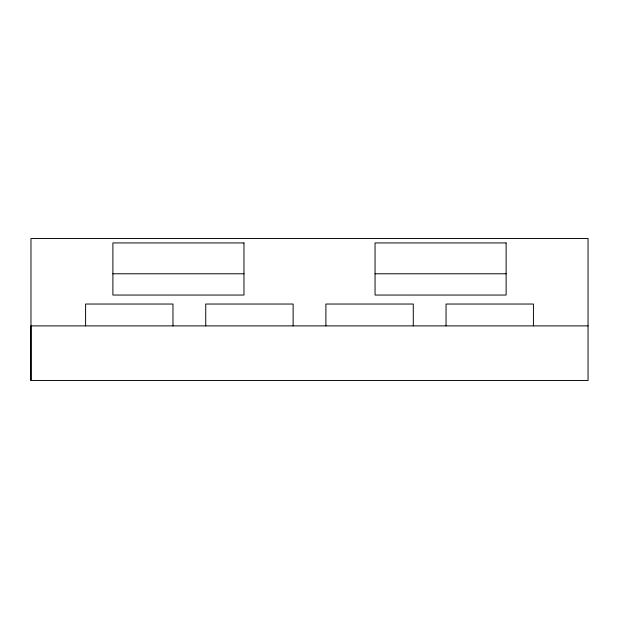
<?xml version="1.0" encoding="UTF-8"?>
<svg xmlns="http://www.w3.org/2000/svg" width="619" height="619" viewBox="0 0 619 619"><rect width="100%" height="100%" fill="white"/><g stroke="black" fill="none" stroke-linecap="round" stroke-linejoin="round"><path stroke-width="0.93" d="M112.898 273.776L243.971 273.776M375.052 273.776L506.125 273.776M588.05 325.888L30.973 325.888L30.973 380.499L588.05 380.499L588.05 238.501L30.973 238.501L30.973 380.499M533.431 325.888L533.431 304.037L446.051 304.037L446.051 325.888M413.283 325.888L413.283 304.037L325.896 304.037L325.896 325.888M293.127 325.888L293.127 304.037L205.74 304.037L205.74 325.888M172.972 325.888L172.972 304.037L85.592 304.037L85.592 325.888M243.971 242.934L112.898 242.934L112.898 295.046L243.971 295.046L243.971 242.934M506.125 242.934L375.052 242.934L375.052 295.046L506.125 295.046L506.125 242.934"/></g></svg>
